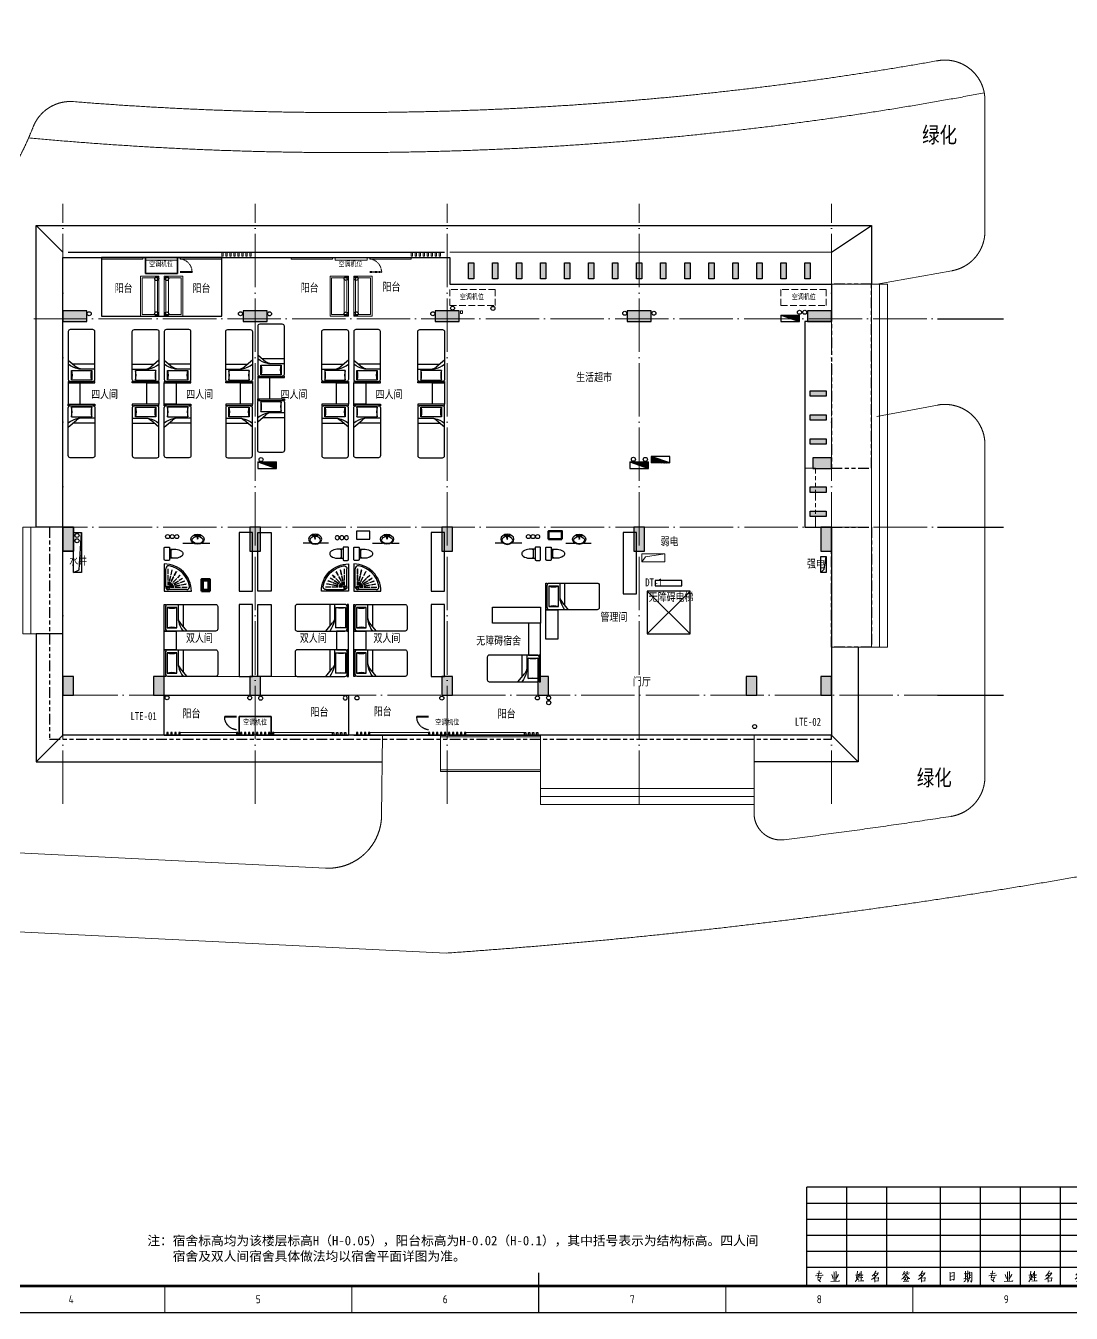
# Model space of a CAD drawing. Extents: x -76183 to 48420, y -19465 to 404409.
# Drawn here: x -53060 to -13881, y 319884 to 368138 of the extents above; entities that cross this region are included whole.
import ezdxf
from ezdxf.enums import TextEntityAlignment as Align

# ---------------------------------------------------------------- set-up
doc = ezdxf.new("R2010")
doc.units = 0
doc.header["$LTSCALE"] = 1000
doc.header["$MEASUREMENT"] = 0
for name, pattern in [('C-平面$0${ Tapered Dash }', [10, 4, -1, 1.5, -1, 1.5, -1]), ('DASH', [0.35, 0.25, -0.1]), ('DOTE', [2.42, 2, -0.2, 0.02, -0.2])]:
    doc.linetypes.add(name, pattern=pattern)
for name, color, linetype in [('-xhs', 6, 'Continuous'), ('_wlg', 30, 'Continuous'), ('_xlg', 30, 'Continuous'), ('_ylg', 30, 'Continuous'), ('AXIS', 3, 'Continuous'), ('DIM_ELEV', 3, 'Continuous'), ('EVTR', 2, 'Continuous'), ('Facade2', 2, 'Continuous'), ('Facade3', 7, 'Continuous'), ('fur', 253, 'Continuous'), ('HQ1', 7, 'Continuous'), ('HQ2', 7, 'Continuous'), ('lunkuo', 6, 'Continuous'), ('PJ', 3, 'Continuous'), ('洁具', 253, 'Continuous'), ('砼柱', 2, 'Continuous')]:
    doc.layers.add(name, color=color, linetype=linetype)
for name, color, linetype, lineweight in [('ACS_PFG_F2', 30, 'Continuous', 50), ('COLUMN', 6, 'Continuous', 13), ('dote', 16, 'DOTE', 0), ('LVTRY', 8, 'Continuous', 5), ('PUB_DIM', 3, 'Continuous', 13), ('PUB_TEXT', 7, 'Continuous', 13), ('STAIR', 2, 'Continuous', 13), ('WALL', 254, 'Continuous', 13)]:
    doc.layers.add(name, color=color, linetype=linetype, lineweight=lineweight)
doc.layers.add('打印层', color=7, linetype='Continuous', plot=False)
doc.layers.add('面积控制线', color=171, linetype='Continuous', plot=False)
doc.styles.add('_宋体', font='', dxfattribs={"width": 0.8})
doc.styles.add('HZ1', font='', dxfattribs={"width": 0.8})
doc.styles.get("Standard").update_dxf_attribs({"font": 'gbenor.shx', "bigfont": 'gbcbig.shx'})
doc.styles.add('宋体', font='')
doc.styles.get('_宋体').set_extended_font_data('NSimSun')
doc.styles.get('HZ1').set_extended_font_data('SimSun')
doc.styles.get('宋体').set_extended_font_data('SimSun')

# ---------------------------------------------------------------- blocks, each defined once
blk = doc.blocks.new('场地')
at = {"layer": 'dote', "ltscale": 1000}
for p, q in [((179740, -109279), (179740, -114198)), ((175689, -116181), (178506, -115674)), ((175689, -121137), (177963, -120710)), ((179740, -122184), (179740, -134642)), ((157131, -136092), (157167, -133063)), ((171089, -133081), (171089, -136007)), ((137048, -137174), (155032, -138066)), ((131011, -139833), (159557, -141248))]:
    blk.add_line(p, q, dxfattribs=at)
for centre, radius, start, end in [((155804, 17624), 127371, 265.40135, 280.02615), ((178240, -109279), 1500, 0, 100.0262), ((155804, 17624), 128871, 264.70214, 280.69305), ((145471, -110832), 1500, 85.4013, 158.6619), ((133587, -106190), 11259, 283.0911, 338.6619), ((178240, -114198), 1500, 280.1986, 0), ((178240, -122184), 1500, 0, 100.624), ((178240, -134642), 1500, 278.7473, 0), ((143533, 90643), 232444, 273.95291, 282.81018), ((172089, -136007), 1000, 180, 277.164), ((155131, -136068), 2000, 267.1629, 359.3137), ((143712, 89758), 228541, 277.16396, 278.7473)]:
    blk.add_arc(centre, radius, start, end, dxfattribs=at)
at = {"layer": 'dote', "ltscale": 1000, "char_height": 600, "attachment_point": 1, "style": '_宋体'}
for insert in [(177386, -110281), (177188, -134375)]:
    blk.add_mtext_dynamic_manual_height_columns('绿化', width=3405.5, gutter_width=1750, heights=[0], dxfattribs=dict(at, insert=insert))
blk = doc.blocks.new('4#轴网')
at = {"layer": 'AXIS'}
for p, q in [((861462, -186736), (859694, -186736)), ((898726, -186736), (901205, -186736)), ((861462, -194536), (859694, -194536)), ((898726, -194536), (901205, -194536)), ((861462, -200836), (859694, -200836)), ((898726, -200836), (901205, -200836))]:
    blk.add_line(p, q, dxfattribs=at)
at = {"layer": 'dote'}
for p, q in [((865954, -204910), (865954, -182420)), ((873154, -204910), (873154, -182420)), ((880354, -204910), (880354, -182420)), ((887554, -204910), (887554, -182420)), ((894754, -204910), (894754, -182420)), ((864864, -186736), (899456, -186736)), ((864876, -194536), (899468, -194536)), ((866017, -200836), (900609, -200836))]:
    blk.add_line(p, q, dxfattribs=at)
blk = doc.blocks.new('$plan$00002826')
at = {"layer": '洁具'}
for p, q in [((-260, -140), (-260, 140)), ((-200, 170), (-200, -170))]:
    blk.add_line(p, q, dxfattribs=at)
blk.add_lwpolyline([(-650, 92, 0.537872), (-650, -92, 0.149947), (-430, -170), (-200, -170), (-200, -220, 0.414214), (-170, -250), (-30, -250, 0.414214), (0, -220), (0, 220, 0.414214), (-30, 250), (-170, 250, 0.414214), (-200, 220), (-200, 170), (-430, 170, 0.149947)], format="xyb", close=True, dxfattribs=at)
for centre, start, end in [((-413, -227), 67.4505, 91.4725), ((-413, 227), 268.6339, 292.5495)]:
    blk.add_arc(centre, 398, start, end, dxfattribs=at)
blk = doc.blocks.new('$plan$00003687')
at = {"layer": '洁具'}
for p, q in [((-13, -53, 0), (-112, -53, 0)), ((-67, -99, 0), (-67, -21, 0)), ((-13, -31, 0), (23, -31, 0)), ((-3, -137, 0), (-13, -31, 0)), ((15, -137, 0), (23, -31, 0)), ((23, -53, 0), (122, -53, 0)), ((77, -99, 0), (77, -21, 0))]:
    blk.add_line(p, q, dxfattribs=at)
for centre, radius in [((-66, -53, 0), 24.8), ((-66, -53, 0), 17.7), ((4, -172, 0), 9.97), ((75, -53, 0), 24.8), ((75, -53, 0), 17.7)]:
    blk.add_circle(centre, radius, dxfattribs=at)
blk.add_arc((6, -137, 0), 9.13, 180.0317, 0.0317, dxfattribs=at)
blk.add_ellipse((0, -190, 0), major_axis=(-246, 0), ratio=0.770613, dxfattribs=at)
at = {"layer": '洁具', "extrusion": (0, 0, -1)}
blk.add_ellipse((1, -221, 0), major_axis=(-201, 0), ratio=0.661202, start_param=1.65994, end_param=7.812815, dxfattribs=at)
blk = doc.blocks.new('$plan$00002358')
at = {"layer": 'fur'}
for p, q in [((78, -52), (922, -52)), ((117, -104), (117, -467)), ((883, -104), (117, -104)), ((117, -467), (883, -467)), ((883, -467), (883, -104)), ((0, -853), (310, -593)), ((1000, -701), (182, -701)), ((1000, -519), (449, -519))]:
    blk.add_line(p, q, dxfattribs=at)
blk.add_lwpolyline([(78, -52), (0, -52), (0, 0), (1000, 0), (1000, -52), (922, -52, -0.414214), (1000, -130), (1000, -1922, -0.414214), (922, -2000), (78, -2000, -0.414214), (0, -1922), (0, -130, -0.414214)], format="xyb", close=True, dxfattribs=at)
for centre, radius, start, end in [((-506, -286), 649, 343.7398, 16.2602), ((1506, -286), 649, 163.7398, 196.2602), ((622, -1556), 1057, 103.3928, 126.0202), ((511, -831), 312, 90, 130.1059), ((449, -831), 312, 90, 103.3928)]:
    blk.add_arc(centre, radius, start, end, dxfattribs=at)
blk = doc.blocks.new('消火栓')
at = {"layer": '-xhs'}
h = blk.add_hatch(dxfattribs=at)
h.set_pattern_fill('ANSI31', color=256, scale=100, angle=360, style=0)
h.set_pattern_definition([(45, (-2316656.091, 30690.935), (-8.838834765, 8.838834765), [])])
h.paths.add_polyline_path([(693, -238), (693, 2), (-7, 2)])
for p, q in [((-7, 2), (693, -238)), ((-7, 2), (-7, -238)), ((-7, 2), (693, 2)), ((693, -238), (693, 2)), ((-7, -238), (693, -238))]:
    blk.add_line(p, q, dxfattribs=at)
blk = doc.blocks.new('wlg')
at = {"layer": '_wlg'}
blk.add_circle((0, 0), 75, dxfattribs=at)
blk = doc.blocks.new('11')
at = {"layer": 'LVTRY'}
for p, q in [((151097, 326751), (151097, 328251)), ((151787, 328251), (151097, 328251)), ((151157, 326811), (151157, 328191)), ((151727, 328191), (151157, 328191)), ((151627, 326811), (151627, 328191)), ((151727, 326811), (151727, 328191)), ((151787, 328251), (151787, 326751)), ((151787, 326751), (151097, 326751)), ((151727, 326811), (151157, 326811))]:
    blk.add_line(p, q, dxfattribs=at)
blk = doc.blocks.new('GEDI_WK_A1')
at = {"color": 3}
for p, q in [((280.33, 0), (280.33, 10)), ((350.42, 0), (350.42, 10)), ((420.5, 0), (420.5, 10)), ((490.58, 0), (490.58, 10)), ((560.67, 0), (560.67, 10))]:
    blk.add_line(p, q, dxfattribs=at)
for points, const_width in [([(0, 0), (841, 0), (841, 594), (0, 594)], 0.1), ([(25, 10), (831, 10), (831, 584), (25, 584)], 1)]:
    blk.add_lwpolyline(points, close=True, dxfattribs=dict(at, const_width=const_width))
at = {"color": 3, "const_width": 0.5}
blk.add_lwpolyline([(420.5, 0), (420.5, 15)], dxfattribs=at)
at = {"color": 3}
for s, p in [('4', (245.29, 5)), ('5', (315.38, 5)), ('6', (385.46, 5)), ('7', (455.54, 5)), ('8', (525.62, 5)), ('9', (595.71, 5))]:
    blk.add_text(s, height=3, dxfattribs=at).set_placement(p, align=Align.MIDDLE)
blk = doc.blocks.new('GEDI_HQ1_2012')
at = {"layer": 'HQ1', "color": 2}
for p, q in [((0, 37), (-65, 37)), ((-65, 0), (-65, 37)), ((-50, 0), (-50, 37)), ((-35, 0), (-35, 37)), ((-15, 0), (-15, 37)), ((0, 0), (0, 37)), ((-65, 31), (0, 31)), ((-65, 25), (0, 25)), ((-65, 19), (0, 19)), ((-65, 13), (0, 13)), ((-65, 7), (0, 7)), ((0, 0), (0, 7)), ((-65, 0), (0, 0))]:
    blk.add_line(p, q, dxfattribs=at)
at = {"layer": 'HQ1', "color": 7, "lineweight": 0}
for points in [[(-60.48, 5.59), (-60.45, 5.32), (-60.68, 4.06), (-60.94, 2.94), (-61, 3), (-59.61, 3.24), (-59.64, 3.34), (-60.33, 1.98)], [(-54.89, 5.32), (-54.83, 5.02), (-54.83, 1.71)], [(-54.16, 5.56), (-54.1, 5.29), (-54.16, 1.74)], [(-46.04, 5.53), (-46.04, 5.36), (-46.48, 3), (-46.3, 2.9), (-46.1, 2.73), (-45.92, 2.59), (-45.78, 2.42), (-45.7, 2.25)], [(-45.12, 4.88), (-45.12, 4.64), (-45.26, 3.99), (-45.4, 3.58), (-45.58, 3.21)], [(-44.71, 5.53), (-44.68, 5.32), (-44.74, 1.88)], [(-39.56, 4.64), (-39.47, 4.61), (-38.17, 4.84), (-38.25, 4.91), (-38.49, 4.57), (-38.74, 4.2), (-39.01, 3.89), (-39.3, 3.58), (-39.62, 3.27), (-39.96, 2.97), (-40.34, 2.69), (-40.4, 2.66), (-40.63, 2.52), (-40.86, 2.36)], [(-39.15, 5.7), (-39.18, 5.46), (-39.53, 4.91), (-39.73, 4.57), (-39.96, 4.26), (-40.25, 3.92), (-40.54, 3.69)], [(-28.5, 5.49), (-28.53, 5.26), (-28.76, 4.74), (-28.96, 4.33), (-29.2, 3.99)], [(-28.73, 4.81), (-27.89, 4.91)], [(-27.43, 5.49), (-27.4, 5.32), (-27.75, 4.37)], [(-27.6, 4.71), (-26.56, 4.88)], [(-22.07, 4.64), (-21.98, 4.61), (-20.68, 4.84), (-20.76, 4.91), (-20.99, 4.57), (-21.26, 4.2), (-21.52, 3.89), (-21.81, 3.58), (-22.12, 3.27), (-22.47, 2.97), (-22.85, 2.69), (-22.91, 2.66), (-23.14, 2.52), (-23.37, 2.36)], [(-21.66, 5.7), (-21.69, 5.46), (-22.04, 4.91), (-22.24, 4.57), (-22.47, 4.26), (-22.76, 3.92), (-23.05, 3.69)], [(-11.41, 5.19), (-11.35, 4.84), (-11.32, 4.09), (-11.29, 3.31), (-11.29, 3.21), (-11.29, 2.66), (-11.29, 1.94), (-11.29, 2.18), (-10.17, 2.39), (-9.93, 2.15), (-9.87, 2.46), (-9.87, 2.87), (-9.84, 3.65), (-9.82, 4.47), (-9.82, 5.15), (-9.79, 5.05), (-11.32, 4.81)], [(-5.62, 5.49), (-5.56, 5.29), (-5.56, 2.73)], [(-4.8, 5.7), (-4.75, 5.49), (-4.83, 2.83)], [(-4.14, 5.22), (-4.05, 4.84), (-4.05, 4.09), (-4.08, 3.27), (-4.14, 2.76), (-4.28, 2.22), (-4.46, 1.88), (-4.78, 1.37)], [(-4.05, 4.81), (-3.18, 4.98), (-3.27, 5.08), (-3.27, 4.03), (-3.27, 3.96), (-3.24, 2.42), (-3.27, 1.84), (-3.3, 1.5), (-3.33, 1.4), (-3.76, 1.84), (-3.36, 1.54)], [(-61.84, 3.75), (-58.95, 3.96), (-59.09, 3.99), (-59.26, 3.96)], [(-61.32, 4.51), (-59.5, 4.74), (-59.61, 4.74), (-59.81, 4.67)], [(-60.97, 2.42), (-60.62, 2.15), (-60.39, 1.98), (-60.13, 1.81), (-59.99, 1.67), (-59.9, 1.5)], [(-56.1, 1.64), (-52.83, 1.81), (-52.98, 1.84), (-53.3, 1.77)], [(-55.7, 4.3), (-55.3, 3.17), (-55.24, 2.8)], [(-53.24, 4.44), (-53.3, 3.99), (-53.67, 3.34), (-54.13, 2.66)], [(-45.7, 4.4), (-45.7, 4.26), (-45.81, 3.69), (-45.9, 3.24), (-45.95, 2.94), (-46.07, 2.69), (-46.25, 2.39), (-46.42, 2.12), (-46.62, 1.84), (-46.85, 1.57)], [(-46.82, 3.96), (-45.72, 4.09)], [(-45.75, 1.81), (-43.72, 1.91), (-43.93, 1.94), (-44.27, 1.88)], [(-45.29, 3), (-44.07, 3.17), (-44.22, 3.17), (-44.36, 3.11)], [(-45.17, 3.96), (-44.02, 4.06), (-44.1, 4.09), (-44.27, 4.06)], [(-39.88, 4.26), (-39.82, 4.23), (-39.5, 3.92), (-39.47, 3.75), (-39.59, 3.99)], [(-39.73, 3.04), (-39.67, 2.94), (-39.62, 2.08), (-39.59, 1.98), (-39.59, 1.37), (-39.62, 1.64), (-39.62, 1.74), (-38.19, 1.91), (-38.22, 1.91), (-38.37, 1.91), (-38.22, 3.17), (-38.17, 3.11), (-38.25, 3.07), (-39.64, 2.87)], [(-27.95, 4.37), (-27.98, 4.2), (-28.44, 3.58), (-28.47, 3.51), (-28.7, 3.21), (-29.11, 2.83), (-29.31, 2.66), (-29.51, 2.49)], [(-28.99, 1.61), (-26.79, 1.77), (-26.93, 1.77), (-27.25, 1.74)], [(-28.62, 2.66), (-28.47, 2.22), (-28.47, 2.01), (-28.5, 2.29)], [(-28.53, 4.78), (-28.33, 4.26)], [(-27.57, 3.27), (-28.5, 3.14)], [(-28.07, 2.94), (-27.95, 2.42), (-28.01, 2.15), (-28.01, 2.52)], [(-28.01, 4.13), (-26.85, 2.83), (-26.38, 2.83), (-26.85, 2.87), (-27.08, 3.11)], [(-27.34, 2.9), (-27.34, 2.66), (-27.69, 1.71)], [(-27.28, 4.67), (-27.02, 4.13)], [(-22.39, 4.26), (-22.33, 4.23), (-22.01, 3.92), (-21.98, 3.75), (-22.1, 3.99)], [(-22.24, 3.04), (-22.18, 2.94), (-22.12, 2.08), (-22.1, 1.98), (-22.1, 1.37), (-22.12, 1.64), (-22.12, 1.74), (-20.71, 1.91), (-20.74, 1.91), (-20.88, 1.91), (-20.74, 3.17), (-20.68, 3.11), (-20.76, 3.07), (-22.15, 2.87)], [(-11.29, 3.58), (-10.17, 3.79), (-10.28, 3.82), (-10.54, 3.69)], [(-6.17, 2.63), (-4.37, 2.9), (-4.46, 2.94), (-4.57, 2.83)], [(-5.5, 2.42), (-5.53, 2.25), (-5.76, 1.91), (-5.97, 1.67), (-6.17, 1.5)], [(-6.08, 4.57), (-4.37, 4.78)], [(-5.53, 3.99), (-5.01, 4.09)], [(-5.5, 3.41), (-5.04, 3.51)], [(-5.04, 2.52), (-4.72, 2.12), (-4.72, 1.94), (-4.83, 2.25)], [(-4.08, 3.07), (-4.02, 3.07), (-3.56, 3.17)], [(-4.02, 3.96), (-3.53, 4.06)]]:
    blk.add_lwpolyline(points, dxfattribs=at)
blk.add_text('223344', height=0.0001).set_placement((-22.1, 1.74))
blk = doc.blocks.new('GEDI_HQ2_2012')
at = {"layer": 'HQ2', "color": 2}
for p, q in [((0, 37), (-65, 37)), ((-65, 0), (-65, 37)), ((-50, 0), (-50, 37)), ((-35, 0), (-35, 37)), ((-15, 0), (-15, 37)), ((0, 0), (0, 37)), ((-65, 31), (0, 31)), ((-65, 25), (0, 25)), ((-65, 19), (0, 19)), ((-65, 13), (0, 13)), ((-65, 7), (0, 7)), ((0, 0), (0, 7)), ((-65, 0), (0, 0))]:
    blk.add_line(p, q, dxfattribs=at)
at = {"layer": 'HQ2', "color": 7, "lineweight": 0}
for points in [[(-60.48, 5.59), (-60.45, 5.32), (-60.68, 4.06), (-60.94, 2.94), (-61, 3), (-59.61, 3.24), (-59.64, 3.34), (-60.33, 1.98)], [(-54.89, 5.32), (-54.83, 5.02), (-54.83, 1.71)], [(-54.16, 5.56), (-54.1, 5.29), (-54.16, 1.74)], [(-46.04, 5.53), (-46.04, 5.36), (-46.48, 3), (-46.3, 2.9), (-46.1, 2.73), (-45.92, 2.59), (-45.78, 2.42), (-45.7, 2.25)], [(-45.12, 4.88), (-45.12, 4.64), (-45.26, 3.99), (-45.4, 3.58), (-45.58, 3.21)], [(-44.71, 5.53), (-44.68, 5.32), (-44.74, 1.88)], [(-39.56, 4.64), (-39.47, 4.61), (-38.17, 4.84), (-38.25, 4.91), (-38.49, 4.57), (-38.74, 4.2), (-39.01, 3.89), (-39.3, 3.58), (-39.62, 3.27), (-39.96, 2.97), (-40.34, 2.69), (-40.4, 2.66), (-40.63, 2.52), (-40.86, 2.36)], [(-39.15, 5.7), (-39.18, 5.46), (-39.53, 4.91), (-39.73, 4.57), (-39.96, 4.26), (-40.25, 3.92), (-40.54, 3.69)], [(-28.5, 5.49), (-28.53, 5.26), (-28.76, 4.74), (-28.96, 4.33), (-29.2, 3.99)], [(-28.73, 4.81), (-27.89, 4.91)], [(-27.43, 5.49), (-27.4, 5.32), (-27.75, 4.37)], [(-27.6, 4.71), (-26.56, 4.88)], [(-22.07, 4.64), (-21.98, 4.61), (-20.68, 4.84), (-20.76, 4.91), (-20.99, 4.57), (-21.26, 4.2), (-21.52, 3.89), (-21.81, 3.58), (-22.12, 3.27), (-22.47, 2.97), (-22.85, 2.69), (-22.91, 2.66), (-23.14, 2.52), (-23.37, 2.36)], [(-21.66, 5.7), (-21.69, 5.46), (-22.04, 4.91), (-22.24, 4.57), (-22.47, 4.26), (-22.76, 3.92), (-23.05, 3.69)], [(-11.41, 5.19), (-11.35, 4.84), (-11.32, 4.09), (-11.29, 3.31), (-11.29, 3.21), (-11.29, 2.66), (-11.29, 1.94), (-11.29, 2.18), (-10.17, 2.39), (-9.93, 2.15), (-9.87, 2.46), (-9.87, 2.87), (-9.84, 3.65), (-9.82, 4.47), (-9.82, 5.15), (-9.79, 5.05), (-11.32, 4.81)], [(-5.62, 5.49), (-5.56, 5.29), (-5.56, 2.73)], [(-4.8, 5.7), (-4.75, 5.49), (-4.83, 2.83)], [(-4.14, 5.22), (-4.05, 4.84), (-4.05, 4.09), (-4.08, 3.27), (-4.14, 2.76), (-4.28, 2.22), (-4.46, 1.88), (-4.78, 1.37)], [(-4.05, 4.81), (-3.18, 4.98), (-3.27, 5.08), (-3.27, 4.03), (-3.27, 3.96), (-3.24, 2.42), (-3.27, 1.84), (-3.3, 1.5), (-3.33, 1.4), (-3.76, 1.84), (-3.36, 1.54)], [(-61.84, 3.75), (-58.95, 3.96), (-59.09, 3.99), (-59.26, 3.96)], [(-61.32, 4.51), (-59.5, 4.74), (-59.61, 4.74), (-59.81, 4.67)], [(-60.97, 2.42), (-60.62, 2.15), (-60.39, 1.98), (-60.13, 1.81), (-59.99, 1.67), (-59.9, 1.5)], [(-56.1, 1.64), (-52.83, 1.81), (-52.98, 1.84), (-53.3, 1.77)], [(-55.7, 4.3), (-55.3, 3.17), (-55.24, 2.8)], [(-53.24, 4.44), (-53.3, 3.99), (-53.67, 3.34), (-54.13, 2.66)], [(-45.7, 4.4), (-45.7, 4.26), (-45.81, 3.69), (-45.9, 3.24), (-45.95, 2.94), (-46.07, 2.69), (-46.25, 2.39), (-46.42, 2.12), (-46.62, 1.84), (-46.85, 1.57)], [(-46.82, 3.96), (-45.72, 4.09)], [(-45.75, 1.81), (-43.72, 1.91), (-43.93, 1.94), (-44.27, 1.88)], [(-45.29, 3), (-44.07, 3.17), (-44.22, 3.17), (-44.36, 3.11)], [(-45.17, 3.96), (-44.02, 4.06), (-44.1, 4.09), (-44.27, 4.06)], [(-39.88, 4.26), (-39.82, 4.23), (-39.5, 3.92), (-39.47, 3.75), (-39.59, 3.99)], [(-39.73, 3.04), (-39.67, 2.94), (-39.62, 2.08), (-39.59, 1.98), (-39.59, 1.37), (-39.62, 1.64), (-39.62, 1.74), (-38.19, 1.91), (-38.22, 1.91), (-38.37, 1.91), (-38.22, 3.17), (-38.17, 3.11), (-38.25, 3.07), (-39.64, 2.87)], [(-27.95, 4.37), (-27.98, 4.2), (-28.44, 3.58), (-28.47, 3.51), (-28.7, 3.21), (-29.11, 2.83), (-29.31, 2.66), (-29.51, 2.49)], [(-28.99, 1.61), (-26.79, 1.77), (-26.93, 1.77), (-27.25, 1.74)], [(-28.62, 2.66), (-28.47, 2.22), (-28.47, 2.01), (-28.5, 2.29)], [(-28.53, 4.78), (-28.33, 4.26)], [(-27.57, 3.27), (-28.5, 3.14)], [(-28.07, 2.94), (-27.95, 2.42), (-28.01, 2.15), (-28.01, 2.52)], [(-28.01, 4.13), (-26.85, 2.83), (-26.38, 2.83), (-26.85, 2.87), (-27.08, 3.11)], [(-27.34, 2.9), (-27.34, 2.66), (-27.69, 1.71)], [(-27.28, 4.67), (-27.02, 4.13)], [(-22.39, 4.26), (-22.33, 4.23), (-22.01, 3.92), (-21.98, 3.75), (-22.1, 3.99)], [(-22.24, 3.04), (-22.18, 2.94), (-22.12, 2.08), (-22.1, 1.98), (-22.1, 1.37), (-22.12, 1.64), (-22.12, 1.74), (-20.71, 1.91), (-20.74, 1.91), (-20.88, 1.91), (-20.74, 3.17), (-20.68, 3.11), (-20.76, 3.07), (-22.15, 2.87)], [(-11.29, 3.58), (-10.17, 3.79), (-10.28, 3.82), (-10.54, 3.69)], [(-6.17, 2.63), (-4.37, 2.9), (-4.46, 2.94), (-4.57, 2.83)], [(-5.5, 2.42), (-5.53, 2.25), (-5.76, 1.91), (-5.97, 1.67), (-6.17, 1.5)], [(-6.08, 4.57), (-4.37, 4.78)], [(-5.53, 3.99), (-5.01, 4.09)], [(-5.5, 3.41), (-5.04, 3.51)], [(-5.04, 2.52), (-4.72, 2.12), (-4.72, 1.94), (-4.83, 2.25)], [(-4.08, 3.07), (-4.02, 3.07), (-3.56, 3.17)], [(-4.02, 3.96), (-3.53, 4.06)]]:
    blk.add_lwpolyline(points, dxfattribs=at)
blk.add_text('112233', height=0.0001).set_placement((-22.1, 1.74))
blk = doc.blocks.new('4#图框')
at = {"xscale": 100, "yscale": 100, "zscale": 100}
for name, p in [('GEDI_WK_A1', (5514901, -996670)), ('GEDI_HQ2_2012', (5573501, -995670)), ('GEDI_HQ1_2012', (5580001, -995670))]:
    blk.add_blockref(name, p, dxfattribs=at)
blk = doc.blocks.new('$plan$00002988')
at = {"layer": '洁具'}
for p, q in [((75, 224), (75, 1164)), ((200, 894), (200, 1160)), ((200, 1160), (207, 1160)), ((200, 894), (207, 894)), ((200, 548), (200, 841)), ((200, 841), (207, 841)), ((207, 894), (207, 1160)), ((207, 548), (207, 841)), ((278, 540), (336, 798)), ((285, 538), (344, 797)), ((344, 797), (336, 798)), ((351, 853), (409, 1103)), ((351, 853), (358, 851)), ((358, 851), (417, 1101)), ((361, 509), (487, 749)), ((368, 506), (494, 746)), ((409, 1103), (417, 1101)), ((494, 746), (487, 749)), ((518, 807), (627, 1010)), ((525, 803), (518, 807)), ((525, 803), (633, 1007)), ((627, 1010), (633, 1007)), ((699, 702), (829, 830)), ((699, 702), (704, 697)), ((704, 697), (834, 825)), ((775, 567), (947, 674)), ((834, 825), (829, 830)), ((951, 667), (947, 674)), ((200, 548), (207, 548)), ((200, 326), (200, 493)), ((200, 493), (207, 493)), ((207, 326), (200, 326)), ((207, 326), (207, 493)), ((1164, 75), (224, 75)), ((228, 323), (266, 486)), ((235, 321), (228, 323)), ((235, 321), (273, 485)), ((257, 313), (336, 461)), ((264, 309), (257, 313)), ((264, 309), (342, 457)), ((273, 485), (266, 486)), ((278, 540), (285, 538)), ((287, 292), (406, 410)), ((293, 287), (287, 292)), ((293, 287), (411, 405)), ((305, 272), (447, 360)), ((309, 265), (305, 272)), ((309, 265), (451, 354)), ((317, 249), (474, 307)), ((319, 242), (317, 249)), ((319, 242), (477, 300)), ((323, 229), (489, 257)), ((325, 221), (323, 229)), ((325, 221), (490, 249)), ((326, 202), (326, 209)), ((326, 209), (494, 209)), ((326, 202), (494, 202)), ((342, 457), (336, 461)), ((361, 509), (368, 506)), ((411, 405), (406, 410)), ((445, 449), (649, 652)), ((445, 449), (450, 443)), ((451, 354), (447, 360)), ((450, 443), (654, 646)), ((477, 300), (474, 307)), ((490, 249), (489, 257)), ((493, 390), (731, 539)), ((493, 390), (497, 383)), ((494, 202), (494, 209)), ((497, 383), (735, 532)), ((526, 325), (785, 430)), ((526, 325), (528, 318)), ((528, 318), (788, 423)), ((543, 266), (825, 318)), ((543, 266), (544, 258)), ((544, 258), (826, 311)), ((549, 209), (851, 209)), ((549, 202), (549, 209)), ((549, 202), (851, 202)), ((654, 646), (649, 652)), ((735, 532), (731, 539)), ((775, 567), (779, 560)), ((779, 560), (951, 667)), ((788, 423), (785, 430)), ((826, 311), (825, 318)), ((835, 448), (1055, 529)), ((837, 441), (835, 448)), ((837, 441), (1058, 522)), ((851, 202), (851, 209)), ((877, 327), (1129, 368)), ((878, 319), (877, 327)), ((878, 319), (1130, 360)), ((905, 209), (1192, 210)), ((905, 202), (905, 209)), ((905, 202), (1192, 202)), ((1058, 522), (1055, 529)), ((1130, 360), (1129, 368)), ((1192, 202), (1192, 210))]:
    blk.add_line(p, q, dxfattribs=at)
blk.add_lwpolyline([(0, 0), (1410, 0, 0.414214), (0, 1410)], format="xyb", close=True, dxfattribs=at)
for radius in [63.5, 41.1]:
    blk.add_circle((202, 202), radius, dxfattribs=at)
for centre, radius, start, end in [((225, 1164), 150, 79.07482, 180), ((0, 0), 1336, 10.92518, 79.07482), ((224, 224), 150, 180, 270), ((1164, 225), 150, 270, 10.92518)]:
    blk.add_arc(centre, radius, start, end, dxfattribs=at)
blk = doc.blocks.new('YLG')
at = {"layer": '_ylg'}
blk.add_circle((0, 0), 75, dxfattribs=at)
blk = doc.blocks.new('4#一二层柱子')
at = {"layer": '砼柱'}
h = blk.add_hatch(color=0, dxfattribs=at)
h.dxf.hatch_style = 1
h.paths.add_polyline_path([(26142, 32726), (25742, 32726), (25742, 32026), (26142, 32026)])
h.paths.add_polyline_path([(3942, 32726), (3542, 32726), (3542, 32026), (3942, 32026)])
h.paths.add_polyline_path([(28042, 46426), (28042, 46026), (28942, 46026), (28942, 46426)])
h.paths.add_polyline_path([(21292, 46426), (21292, 46026), (22192, 46026), (22192, 46426)])
h.paths.add_polyline_path([(14092, 46426), (14092, 46026), (14992, 46026), (14992, 46426)])
h.paths.add_polyline_path([(6892, 46426), (6892, 46026), (7792, 46026), (7792, 46426)])
h.paths.add_polyline_path([(142, 46426), (142, 46026), (1042, 46026), (1042, 46426)])
h.paths.add_polyline_path([(28942, 32726), (28542, 32726), (28542, 32026), (28942, 32026)])
h.paths.add_polyline_path([(18342, 32726), (17942, 32726), (17942, 32026), (18342, 32026)])
h.paths.add_polyline_path([(14742, 32726), (14342, 32726), (14342, 32026), (14742, 32026)])
h.paths.add_polyline_path([(7542, 32726), (7142, 32726), (7142, 32026), (7542, 32026)])
h.paths.add_polyline_path([(542, 32726), (142, 32726), (142, 32026), (542, 32026)])
h.paths.add_polyline_path([(28942, 38326), (28542, 38326), (28542, 37426), (28942, 37426)])
h.paths.add_polyline_path([(21942, 38326), (21542, 38326), (21542, 37426), (21942, 37426)])
h.paths.add_polyline_path([(14742, 38326), (14342, 38326), (14342, 37426), (14742, 37426)])
h.paths.add_polyline_path([(7542, 38326), (7142, 38326), (7142, 37426), (7542, 37426)])
h.paths.add_polyline_path([(542, 38326), (142, 38326), (142, 37426), (542, 37426)])
h = blk.add_hatch(color=0, dxfattribs=at)
h.dxf.hatch_style = 1
h.paths.add_polyline_path([(28242, 40926), (28242, 40526), (28942, 40526), (28942, 40926)])
edge = h.paths.add_edge_path()
edge.add_line((142, 40526), (842, 40526))
edge.add_line((842, 40526), (142, 40526))
for points in [[(142, 46426), (142, 46026), (1042, 46026), (1042, 46426)], [(6892, 46426), (6892, 46026), (7792, 46026), (7792, 46426)], [(14092, 46426), (14092, 46026), (14992, 46026), (14992, 46426)], [(21292, 46426), (21292, 46026), (22192, 46026), (22192, 46426)], [(28042, 46426), (28042, 46026), (28942, 46026), (28942, 46426)], [(28242, 40926), (28242, 40526), (28942, 40526), (28942, 40926)], [(542, 38326), (142, 38326), (142, 37426), (542, 37426)], [(7542, 38326), (7142, 38326), (7142, 37426), (7542, 37426)], [(14742, 38326), (14342, 38326), (14342, 37426), (14742, 37426)], [(21942, 38326), (21542, 38326), (21542, 37426), (21942, 37426)], [(28942, 38326), (28542, 38326), (28542, 37426), (28942, 37426)], [(542, 32726), (142, 32726), (142, 32026), (542, 32026)], [(3942, 32726), (3542, 32726), (3542, 32026), (3942, 32026)], [(7542, 32726), (7142, 32726), (7142, 32026), (7542, 32026)], [(14742, 32726), (14342, 32726), (14342, 32026), (14742, 32026)], [(18342, 32726), (17942, 32726), (17942, 32026), (18342, 32026)], [(26142, 32726), (25742, 32726), (25742, 32026), (26142, 32026)], [(28942, 32726), (28542, 32726), (28542, 32026), (28942, 32026)]]:
    blk.add_lwpolyline(points, close=True, dxfattribs=at)
blk = doc.blocks.new('电洞－4#后勤宿舍')
at = {"layer": 'DIM_ELEV'}
for p, q in [((-23144, 347774), (-23068, 348251)), ((-23268, 347651), (-23144, 347774))]:
    blk.add_line(p, q, dxfattribs=at)
blk.add_lwpolyline([(-23268, 348251), (-23068, 348251), (-23068, 347651), (-23268, 347651)], close=True, dxfattribs=at)

msp = doc.modelspace()

# ---------------------------------------------------------------- hatches: boundary and pattern name
at = {"layer": 'STAIR'}
h = msp.add_hatch(color=0, dxfattribs=at)
h.dxf.hatch_style = 1
h.paths.add_polyline_path([(-23668, 358651), (-23868, 358651), (-23868, 359251), (-23668, 359251)])
h.paths.add_polyline_path([(-24568, 358651), (-24768, 358651), (-24768, 359251), (-24568, 359251)])
h.paths.add_polyline_path([(-25468, 358651), (-25668, 358651), (-25668, 359251), (-25468, 359251)])
h.paths.add_polyline_path([(-26368, 358651), (-26568, 358651), (-26568, 359251), (-26368, 359251)])
h.paths.add_polyline_path([(-27268, 358651), (-27468, 358651), (-27468, 359251), (-27268, 359251)])
h.paths.add_polyline_path([(-28168, 358651), (-28368, 358651), (-28368, 359251), (-28168, 359251)])
h.paths.add_polyline_path([(-29068, 358651), (-29268, 358651), (-29268, 359251), (-29068, 359251)])
h.paths.add_polyline_path([(-29968, 358651), (-30168, 358651), (-30168, 359251), (-29968, 359251)])
h.paths.add_polyline_path([(-30868, 358651), (-31068, 358651), (-31068, 359251), (-30868, 359251)])
h.paths.add_polyline_path([(-31768, 358651), (-31968, 358651), (-31968, 359251), (-31768, 359251)])
h.paths.add_polyline_path([(-32668, 358651), (-32868, 358651), (-32868, 359251), (-32668, 359251)])
h.paths.add_polyline_path([(-33568, 358651), (-33768, 358651), (-33768, 359251), (-33568, 359251)])
h.paths.add_polyline_path([(-34468, 358651), (-34668, 358651), (-34668, 359251), (-34468, 359251)])
h.paths.add_polyline_path([(-35368, 358651), (-35568, 358651), (-35568, 359251), (-35368, 359251)])
h.paths.add_polyline_path([(-36268, 358651), (-36468, 358651), (-36468, 359251), (-36268, 359251)])
h.paths.add_polyline_path([(-23068, 349951), (-23068, 349751), (-23668, 349751), (-23668, 349951)])
h.paths.add_polyline_path([(-23068, 354451), (-23068, 354251), (-23668, 354251), (-23668, 354451)])
h.paths.add_polyline_path([(-23068, 353551), (-23068, 353351), (-23668, 353351), (-23668, 353551)])
h.paths.add_polyline_path([(-23068, 350851), (-23068, 350651), (-23668, 350651), (-23668, 350851)])
h.paths.add_polyline_path([(-23068, 352651), (-23068, 352451), (-23668, 352451), (-23668, 352651)])

# ---------------------------------------------------------------- linework, layer by layer
at = {"linetype": 'C-平面$0${ Tapered Dash }', "ltscale": 0.02, "extrusion": (0, 0, -1)}
for p, q in [((-47268, 358926), (-46830, 358926)), ((-47268, 358901), (-46830, 358901)), ((-46830, 358926), (-46830, 358901)), ((-40168, 358926), (-39730, 358926)), ((-40168, 358901), (-39730, 358901)), ((-39730, 358926), (-39730, 358901))]:
    msp.add_line(p, q, dxfattribs=at)
at = {"linetype": 'C-平面$0${ Tapered Dash }', "ltscale": 0.05, "extrusion": (0, 0, -1)}
for p, q in [((-45605, 342226), (-45605, 342251)), ((-38405, 342226), (-38405, 342251))]:
    msp.add_line(p, q, dxfattribs=at)
at = {"linetype": 'C-平面$0${ Tapered Dash }', "ltscale": 0.01, "extrusion": (0, 0, -1)}
for p, q in [((-45168, 342251), (-45605, 342251)), ((-45168, 342226), (-45605, 342226)), ((-37968, 342251), (-38405, 342251)), ((-37968, 342226), (-38405, 342226))]:
    msp.add_line(p, q, dxfattribs=at)
for points in [[(-51018, 354750), (-51468, 354750), (-51468, 353950), (-51018, 353950)], [(-48518, 354751), (-48068, 354751), (-48068, 353951), (-48518, 353951)], [(-47868, 354751), (-47418, 354751), (-47418, 353951), (-47868, 353951)], [(-45018, 354751), (-44568, 354751), (-44568, 353951), (-45018, 353951)], [(-43918, 354950), (-44368, 354950), (-44368, 354150), (-43918, 354150)], [(-41418, 354751), (-40968, 354751), (-40968, 353951), (-41418, 353951)], [(-40768, 354751), (-40318, 354751), (-40318, 353951), (-40768, 353951)], [(-37818, 354751), (-37368, 354751), (-37368, 353951), (-37818, 353951)], [(-35568, 346351), (-33768, 346351), (-33768, 345751), (-35568, 345751)], [(-33568, 346251), (-33118, 346251), (-33118, 345151), (-33568, 345151)], [(-33768, 345751), (-34218, 345751), (-34218, 344551), (-33768, 344551)], [(-47868, 345451), (-47418, 345451), (-47418, 344751), (-47868, 344751)], [(-40968, 345451), (-41418, 345451), (-41418, 344751), (-40968, 344751)], [(-40768, 345451), (-40318, 345451), (-40318, 344751), (-40768, 344751)]]:
    msp.add_lwpolyline(points, close=True)
at = {"linetype": 'C-平面$0${ Tapered Dash }', "lineweight": 13, "ltscale": 0.02, "extrusion": (0, 0, -1)}
for centre in [(47318, 358913), (40218, 358913)]:
    msp.add_arc(centre, 488, 95.8868, 178.5307, dxfattribs=at)
at = {"linetype": 'C-平面$0${ Tapered Dash }', "ltscale": 0.01, "extrusion": (0, 0, -1)}
for centre in [(45118, 342238), (37918, 342237)]:
    msp.add_arc(centre, 488, 275.8868, 358.5307, dxfattribs=at)
at = {"layer": '_xlg'}
for centre in [(-48150, 358661), (-47774, 358664), (-41054, 358668), (-40679, 358668), (-37067, 357555), (-35553, 357546), (-50684, 357345), (-48159, 357341), (-47777, 357339), (-45013, 357344), (-43924, 357341), (-41054, 357337), (-40678, 357341), (-37805, 357344), (-30613, 357360), (-29521, 357364), (-24065, 357399), (-23867, 357400), (-44242, 351880), (-30289, 351888), (-29842, 351885), (-51137, 349036), (-51137, 348836), (-47765, 342953), (-44666, 342949), (-44254, 342936), (-37468, 342939), (-33884, 342943), (-33466, 342948), (-33464, 342767), (-25747, 341874)]:
    msp.add_circle(centre, 75, dxfattribs=at)
at = {"layer": 'ACS_PFG_F2', "lineweight": -3}
msp.add_lwpolyline([(-40668, 348901), (-40168, 348901), (-40168, 349201), (-40668, 349201)], close=True, dxfattribs=at)
at = {"layer": 'ACS_PFG_F2'}
for points in [[(-32968, 348901), (-33468, 348901), (-33468, 349201), (-32968, 349201)], [(-46468, 346951), (-46468, 347401), (-46168, 347401), (-46168, 346951)], [(-46418, 347001), (-46418, 347351), (-46218, 347351), (-46218, 347001)]]:
    msp.add_lwpolyline(points, close=True, dxfattribs=at)
at = {"layer": 'DIM_ELEV'}
msp.add_lwpolyline([(-50968, 347651), (-51268, 347651), (-51268, 349151), (-50968, 349151)], close=True, dxfattribs=at)
msp.add_lwpolyline([(-51268, 347651), (-51055, 347748), (-50968, 349151)], dxfattribs=at)
at = {"layer": 'EVTR'}
for p, q in [((-29768, 346951), (-29768, 345351)), ((-28168, 346951), (-29768, 346951)), ((-29768, 346951), (-28168, 345351)), ((-29768, 345351), (-28168, 346951)), ((-29468, 347351), (-29468, 347151)), ((-28468, 347351), (-29468, 347351)), ((-29468, 347151), (-28468, 347151)), ((-28468, 347151), (-28468, 347351)), ((-28168, 345351), (-28168, 346951)), ((-29768, 345351), (-28168, 345351))]:
    msp.add_line(p, q, dxfattribs=at)
at = {"layer": 'Facade2'}
for points in [[(-47768, 341551), (-47718, 341551), (-47718, 341651), (-47768, 341651)], [(-47618, 341551), (-47568, 341551), (-47568, 341651), (-47618, 341651)], [(-47468, 341551), (-47418, 341551), (-47418, 341651), (-47468, 341651)], [(-47318, 341551), (-47268, 341551), (-47268, 341651), (-47318, 341651)], [(-45168, 341551), (-45118, 341551), (-45118, 341651), (-45168, 341651)], [(-45018, 341551), (-44968, 341551), (-44968, 341651), (-45018, 341651)], [(-44868, 341551), (-44818, 341551), (-44818, 341651), (-44868, 341651)], [(-44718, 341551), (-44668, 341551), (-44668, 341651), (-44718, 341651)], [(-44568, 341551), (-44518, 341551), (-44518, 341651), (-44568, 341651)], [(-44418, 341551), (-44368, 341551), (-44368, 341651), (-44418, 341651)], [(-44268, 341551), (-44218, 341551), (-44218, 341651), (-44268, 341651)], [(-44118, 341551), (-44068, 341551), (-44068, 341651), (-44118, 341651)], [(-43968, 341551), (-43918, 341551), (-43918, 341651), (-43968, 341651)], [(-43818, 341551), (-43768, 341551), (-43768, 341651), (-43818, 341651)], [(-41518, 341551), (-41568, 341551), (-41568, 341651), (-41518, 341651)], [(-41368, 341551), (-41418, 341551), (-41418, 341651), (-41368, 341651)], [(-41218, 341551), (-41268, 341551), (-41268, 341651), (-41218, 341651)], [(-41068, 341551), (-41118, 341551), (-41118, 341651), (-41068, 341651)], [(-40668, 341551), (-40618, 341551), (-40618, 341651), (-40668, 341651)], [(-40518, 341551), (-40468, 341551), (-40468, 341651), (-40518, 341651)], [(-40368, 341551), (-40318, 341551), (-40318, 341651), (-40368, 341651)], [(-40218, 341551), (-40168, 341551), (-40168, 341651), (-40218, 341651)], [(-37968, 341551), (-37918, 341551), (-37918, 341651), (-37968, 341651)], [(-37818, 341551), (-37768, 341551), (-37768, 341651), (-37818, 341651)], [(-37668, 341551), (-37618, 341551), (-37618, 341651), (-37668, 341651)], [(-37518, 341551), (-37468, 341551), (-37468, 341651), (-37518, 341651)], [(-37368, 341551), (-37318, 341551), (-37318, 341651), (-37368, 341651)], [(-37218, 341551), (-37168, 341551), (-37168, 341651), (-37218, 341651)], [(-37068, 341551), (-37018, 341551), (-37018, 341651), (-37068, 341651)], [(-36918, 341551), (-36868, 341551), (-36868, 341651), (-36918, 341651)], [(-36768, 341551), (-36718, 341551), (-36718, 341651), (-36768, 341651)], [(-36618, 341551), (-36568, 341551), (-36568, 341651), (-36618, 341651)], [(-34318, 341551), (-34368, 341551), (-34368, 341651), (-34318, 341651)], [(-34168, 341551), (-34218, 341551), (-34218, 341651), (-34168, 341651)], [(-34018, 341551), (-34068, 341551), (-34068, 341651), (-34018, 341651)], [(-33868, 341551), (-33918, 341551), (-33918, 341651), (-33868, 341651)]]:
    msp.add_lwpolyline(points, close=True, dxfattribs=at)
at = {"layer": 'Facade3'}
msp.add_lwpolyline([(-51268, 348451), (-51668, 348451), (-51668, 349351), (-51268, 349351)], close=True, dxfattribs=at)
at = {"layer": 'lunkuo'}
for p, q in [((-52668, 360651), (-51668, 359651)), ((-22868, 359651), (-21368, 360651)), ((-51468, 359651), (-37368, 359651)), ((-52668, 340551), (-51668, 341551)), ((-47868, 341551), (-44568, 341551)), ((-44368, 341551), (-40968, 341551)), ((-44368, 341551), (-40968, 341551)), ((-40768, 341551), (-37368, 341551)), ((-40768, 341551), (-37368, 341551)), ((-37168, 341551), (-33768, 341551)), ((-22868, 341551), (-21868, 340551))]:
    msp.add_line(p, q, dxfattribs=at)
for points in [[(-51668, 349351), (-52668, 349351), (-52668, 360651), (-21368, 360651), (-21368, 358451)], [(-51668, 345351), (-52668, 345351), (-52668, 340551), (-39699, 340551)], [(-21868, 344851), (-21868, 340551), (-25768, 340551)]]:
    msp.add_lwpolyline(points, dxfattribs=at)
for points in [[(-36268, 358651), (-36468, 358651), (-36468, 359251), (-36268, 359251)], [(-35368, 358651), (-35568, 358651), (-35568, 359251), (-35368, 359251)], [(-34468, 358651), (-34668, 358651), (-34668, 359251), (-34468, 359251)], [(-33568, 358651), (-33768, 358651), (-33768, 359251), (-33568, 359251)], [(-32668, 358651), (-32868, 358651), (-32868, 359251), (-32668, 359251)], [(-31768, 358651), (-31968, 358651), (-31968, 359251), (-31768, 359251)], [(-30868, 358651), (-31068, 358651), (-31068, 359251), (-30868, 359251)], [(-29968, 358651), (-30168, 358651), (-30168, 359251), (-29968, 359251)], [(-29068, 358651), (-29268, 358651), (-29268, 359251), (-29068, 359251)], [(-28168, 358651), (-28368, 358651), (-28368, 359251), (-28168, 359251)], [(-27268, 358651), (-27468, 358651), (-27468, 359251), (-27268, 359251)], [(-26368, 358651), (-26568, 358651), (-26568, 359251), (-26368, 359251)], [(-25468, 358651), (-25668, 358651), (-25668, 359251), (-25468, 359251)], [(-24568, 358651), (-24768, 358651), (-24768, 359251), (-24568, 359251)], [(-23668, 358651), (-23868, 358651), (-23868, 359251), (-23668, 359251)], [(-23068, 354451), (-23068, 354251), (-23668, 354251), (-23668, 354451)], [(-23068, 353551), (-23068, 353351), (-23668, 353351), (-23668, 353551)], [(-23068, 352651), (-23068, 352451), (-23668, 352451), (-23668, 352651)], [(-23068, 350851), (-23068, 350651), (-23668, 350651), (-23668, 350851)], [(-23068, 349951), (-23068, 349751), (-23668, 349751), (-23668, 349951)]]:
    msp.add_lwpolyline(points, close=True, dxfattribs=at)
at = {"layer": 'lunkuo', "linetype": 'C-平面$0${ Tapered Dash }', "ltscale": 0.1}
for points in [[(-22868, 351551), (-21368, 351551), (-21368, 358451), (-22868, 358451)], [(-21368, 344851), (-22868, 344851), (-22868, 349351), (-21368, 349351)]]:
    msp.add_lwpolyline(points, close=True, dxfattribs=at)
msp.add_lwpolyline([(-51668, 349351), (-52168, 349351), (-52168, 341401), (-22868, 341401), (-22868, 341551)], dxfattribs=at)
at = {"layer": 'PUB_DIM'}
msp.add_lwpolyline([(-29968, 348051), (-29117, 348051), (-29117, 348344), (-29968, 348344)], close=True, dxfattribs=at)
msp.add_lwpolyline([(-29968, 348051), (-29835, 348231), (-29117, 348344)], dxfattribs=at)
at = {"layer": 'STAIR'}
for p, q in [((-46780, 343751), (-42268, 343751)), ((-42268, 343051), (-44068, 343051))]:
    msp.add_line(p, q, dxfattribs=at)
for points in [[(-45718, 359501), (-45668, 359501), (-45668, 359651), (-45718, 359651)], [(-45568, 359501), (-45518, 359501), (-45518, 359651), (-45568, 359651)], [(-45418, 359501), (-45368, 359501), (-45368, 359651), (-45418, 359651)], [(-45268, 359501), (-45218, 359501), (-45218, 359651), (-45268, 359651)], [(-45118, 359501), (-45068, 359501), (-45068, 359651), (-45118, 359651)], [(-44968, 359501), (-44918, 359501), (-44918, 359651), (-44968, 359651)], [(-44818, 359501), (-44768, 359501), (-44768, 359651), (-44818, 359651)], [(-44668, 359501), (-44618, 359501), (-44618, 359651), (-44668, 359651)], [(-38618, 359501), (-38568, 359501), (-38568, 359651), (-38618, 359651)], [(-38468, 359501), (-38418, 359501), (-38418, 359651), (-38468, 359651)], [(-38318, 359501), (-38268, 359501), (-38268, 359651), (-38318, 359651)], [(-38168, 359501), (-38118, 359501), (-38118, 359651), (-38168, 359651)], [(-38018, 359501), (-37968, 359501), (-37968, 359651), (-38018, 359651)], [(-37868, 359501), (-37818, 359501), (-37818, 359651), (-37868, 359651)], [(-37718, 359501), (-37668, 359501), (-37668, 359651), (-37718, 359651)], [(-37568, 359501), (-37518, 359501), (-37518, 359651), (-37568, 359651)], [(-48668, 359451), (-50218, 359451), (-50218, 359391), (-48668, 359391)], [(-48568, 359351), (-47368, 359351), (-47368, 359451), (-48568, 359451)], [(-45718, 359451), (-47268, 359451), (-47268, 359391), (-45718, 359391)], [(-41568, 359451), (-43118, 359451), (-43118, 359391), (-41568, 359391)], [(-41468, 359351), (-40268, 359351), (-40268, 359451), (-41468, 359451)], [(-38618, 359451), (-40168, 359451), (-40168, 359391), (-38618, 359391)], [(-52868, 345351), (-51668, 345351), (-51668, 349351), (-52868, 349351)], [(-47268, 341651), (-45168, 341651), (-45168, 341551), (-47268, 341551)], [(-43768, 341651), (-41568, 341651), (-41568, 341551), (-43768, 341551)], [(-40168, 341651), (-37968, 341651), (-37968, 341551), (-40168, 341551)], [(-36568, 341651), (-34368, 341651), (-34368, 341551), (-36568, 341551)], [(-33768, 341491), (-37518, 341491), (-37518, 341551), (-33768, 341551)], [(-33768, 341491), (-37518, 341491), (-37518, 340191), (-33768, 340191)], [(-33768, 340191), (-37518, 340191), (-37518, 340251), (-33768, 340251)]]:
    msp.add_lwpolyline(points, close=True, dxfattribs=at)
for points in [[(-37168, 359651), (-22868, 359651), (-22868, 358451)], [(-22868, 345851), (-22868, 344851), (-21368, 344851), (-21368, 358451), (-23868, 358451)], [(-21368, 344851), (-21068, 344851), (-21068, 358451), (-21368, 358451)], [(-21068, 344851), (-20768, 344851), (-20768, 358451), (-21068, 358451)], [(-52868, 345351), (-53168, 345351), (-53168, 349351), (-52868, 349351), (-52868, 345351)], [(-51668, 345351), (-51668, 349351), (-52868, 349351), (-52868, 345351), (-51668, 345351)], [(-33768, 341551), (-33768, 339551), (-25768, 339551), (-25768, 341551), (-33768, 341551)], [(-33768, 339551), (-33768, 339251), (-25768, 339251), (-25768, 339551), (-33768, 339551)], [(-33768, 339251), (-33768, 338951), (-25768, 338951), (-25768, 339251), (-33768, 339251)]]:
    msp.add_lwpolyline(points, dxfattribs=at)
at = {"layer": 'STAIR', "linetype": 'DASH'}
for points in [[(-37168, 357650), (-35468, 357650), (-35468, 358251), (-37168, 358251)], [(-24768, 357650), (-23068, 357650), (-23068, 358251), (-24768, 358251)]]:
    msp.add_lwpolyline(points, close=True, dxfattribs=at)
at = {"layer": 'STAIR', "color": 1, "linetype": 'DASH', "ltscale": 0.05}
for points in [[(-36768, 357351), (-36688, 357351), (-36688, 357451), (-36768, 357451)], [(-24198, 357051), (-24118, 357051), (-24118, 357251), (-24198, 357251)]]:
    msp.add_lwpolyline(points, close=True, dxfattribs=at)
at = {"layer": 'STAIR', "linetype": 'C-平面$0${ Tapered Dash }', "ltscale": 0.1}
msp.add_lwpolyline([(-23468, 351551), (-23868, 351551), (-23868, 349351), (-23468, 349351)], close=True, dxfattribs=at)
at = {"layer": '打印层'}
msp.add_lwpolyline([(-75886, 319909), (8214, 319909), (8214, 379309), (-75886, 379309)], close=True, dxfattribs=at)
at = {"layer": '洁具'}
for p, q in [((-47168, 348751), (-46787, 348751)), ((-46459, 348751), (-46168, 348751)), ((-42377, 348751), (-42668, 348751)), ((-41718, 348751), (-42049, 348751)), ((-40068, 348751), (-39687, 348751)), ((-39359, 348751), (-39068, 348751)), ((-35177, 348751), (-35468, 348751)), ((-34468, 348751), (-34849, 348751)), ((-32818, 348751), (-32487, 348751)), ((-32159, 348751), (-31868, 348751))]:
    msp.add_line(p, q, dxfattribs=at)
for points in [[(-44568, 346951), (-44568, 349151), (-45068, 349151), (-45068, 346951)], [(-44368, 346951), (-44368, 349151), (-43868, 349151), (-43868, 346951)], [(-37368, 346951), (-37368, 349151), (-37868, 349151), (-37868, 346951)], [(-30168, 346851), (-30168, 349151), (-30668, 349151), (-30668, 346851)], [(-44568, 343751), (-44568, 346451), (-45068, 346451), (-45068, 343751)], [(-44368, 343751), (-44368, 346451), (-43868, 346451), (-43868, 343751)], [(-37368, 343751), (-37368, 346451), (-37868, 346451), (-37868, 343751)]]:
    msp.add_lwpolyline(points, close=True, dxfattribs=at)
at = {"layer": '面积控制线'}
for points in [[(-51668, 341551), (-51668, 359451), (-37168, 359451), (-37168, 358451), (-23868, 358451), (-22868, 358451), (-22868, 357051), (-23868, 357051), (-23868, 349351), (-22868, 349351), (-22868, 341551)], [(-50218, 359451), (-50218, 357251), (-45718, 357251), (-45718, 359451), (-47368, 359451), (-47368, 358851), (-48568, 358851), (-48568, 359451)], [(-48568, 358851), (-47368, 358851), (-47368, 359451), (-48568, 359451)], [(-47868, 341551), (-47868, 343051), (-40968, 343051), (-40968, 341551), (-43868, 341551), (-43868, 342251), (-45068, 342251), (-45068, 341551)], [(-43868, 341551), (-45068, 341551), (-45068, 342251), (-43868, 342251)]]:
    msp.add_lwpolyline(points, close=True, dxfattribs=at)

# ---------------------------------------------------------------- block references
at = {"layer": '-xhs'}
for p in [(-24761, 357288), (-44361, 351788), (-30411, 351788)]:
    msp.add_blockref('消火栓', p, dxfattribs=at)
at = {"layer": '-xhs', "rotation": 180}
msp.add_blockref('消火栓', (-28925, 351753), dxfattribs=at)
msp.add_blockref('场地', (-196857, 474631))
at = {"layer": '_wlg'}
for p in [(-47744, 348990), (-47571, 348990), (-47399, 348990), (-34223, 348991), (-34050, 348991), (-33878, 348991)]:
    msp.add_blockref('wlg', p, dxfattribs=at)
at = {"layer": '_wlg', "extrusion": (0, 0, -1), "zscale": -1, "rotation": 180}
for p in [(41388, 348951), (41215, 348951), (41042, 348951)]:
    msp.add_blockref('wlg', p, dxfattribs=at)
at = {"layer": '_ylg', "extrusion": (0, 0, -1), "zscale": -1, "rotation": 180}
msp.add_blockref('YLG', (41088, 342945), dxfattribs=at)
at = {"layer": '_ylg', "rotation": 180}
msp.add_blockref('YLG', (-40648, 342945), dxfattribs=at)
at = {"layer": 'COLUMN'}
for p in [(-199855, 30499), (-192755, 30499)]:
    msp.add_blockref('11', p, dxfattribs=at)
at = {"layer": 'COLUMN', "xscale": -1}
for p in [(103919, 30499), (111019, 30499)]:
    msp.add_blockref('11', p, dxfattribs=at)
at = {"layer": 'dote', "ltscale": 1000}
msp.add_blockref('4#轴网', (-917622, 543887), dxfattribs=at)
at = {"layer": 'PUB_TEXT'}
msp.add_blockref('4#图框', (-5590787, 1316579), dxfattribs=at)
at = {"layer": 'STAIR'}
msp.add_blockref('电洞－4#后勤宿舍', (0, 0), dxfattribs=at)
at = {"layer": '洁具', "xscale": -1}
for p, rotation in [((-51468, 354751), 180), ((-47868, 354751), 180), ((-44368, 354951), 180), ((-40768, 354751), 180), ((-33768, 343551), 270)]:
    msp.add_blockref('$plan$00002358', p, dxfattribs=dict(at, rotation=rotation))
at = {"layer": '洁具'}
for p, rotation in [((-48068, 354751), 180), ((-44568, 354751), 180), ((-40968, 354751), 180), ((-37368, 354751), 180), ((-33568, 346251), 90), ((-40768, 345451), 90), ((-40768, 343751), 90)]:
    msp.add_blockref('$plan$00002358', p, dxfattribs=dict(at, rotation=rotation))
for name, p in [('$plan$00002358', (-51468, 353950)), ('$plan$00002358', (-47868, 353950)), ('$plan$00002358', (-44368, 354150)), ('$plan$00002358', (-40768, 353950)), ('$plan$00003687', (-46623, 349082, 0)), ('$plan$00003687', (-39523, 349082, 0)), ('$plan$00003687', (-32323, 349081, 0)), ('$plan$00002826', (-40968, 348351)), ('$plan$00002826', (-33768, 348351))]:
    msp.add_blockref(name, p, dxfattribs=at)
at = {"layer": '洁具', "xscale": -1}
for name, p in [('$plan$00002358', (-48068, 353950)), ('$plan$00002358', (-44568, 353950)), ('$plan$00002358', (-40968, 353950)), ('$plan$00002358', (-37368, 353950)), ('$plan$00003687', (-35013, 349081, 0)), ('$plan$00002826', (-47868, 348351)), ('$plan$00002826', (-33568, 348351))]:
    msp.add_blockref(name, p, dxfattribs=at)
at = {"layer": '洁具', "extrusion": (0, 0, -1), "zscale": -1}
for name, p in [('$plan$00003687', (42213, 349082, 0)), ('$plan$00002826', (40768, 348351))]:
    msp.add_blockref(name, p, dxfattribs=at)
at = {"layer": '洁具', "xscale": 0.7200000000000001, "yscale": 0.7200000000000001, "zscale": 0.7200000000000001}
for p in [(-47868, 346951), (-40768, 346951)]:
    msp.add_blockref('$plan$00002988', p, dxfattribs=at)
at = {"layer": '洁具', "extrusion": (0, 0, -1), "xscale": 0.7200000000000001, "yscale": 0.7200000000000001, "zscale": -0.7200000000000001}
msp.add_blockref('$plan$00002988', (40968, 346951), dxfattribs=at)
at = {"layer": '洁具', "extrusion": (0, 0, -1), "xscale": -1, "zscale": -1, "rotation": 270.0000030952326}
for p in [(47868, 345451), (47868, 343751)]:
    msp.add_blockref('$plan$00002358', p, dxfattribs=at)
at = {"layer": '洁具', "extrusion": (0, 0, -1), "zscale": -1, "rotation": 90}
for p in [(40968, 345451), (40968, 343751)]:
    msp.add_blockref('$plan$00002358', p, dxfattribs=at)
at = {"layer": '砼柱', "color": 0}
msp.add_blockref('4#一二层柱子', (-51810, 311024), dxfattribs=at)

# ---------------------------------------------------------------- texts
at = {"insert": (-46046, 345340), "char_height": 300, "attachment_point": 3, "rotation": 360, "style": '_宋体'}
msp.add_mtext_dynamic_manual_height_columns('双人间', width=1013.87, gutter_width=1750, heights=[0], dxfattribs=at)
at = {"attachment_point": 1, "style": '_宋体'}
for s, insert, char_height in [('双人间', (-42790, 345340), 300), ('双人间', (-40032, 345340), 300), ('阳台', (-42387, 342572), 300), ('阳台', (-40016, 342592), 300), ('空调机位', (-44914, 342142), 200), ('空调机位', (-37714, 342142), 200)]:
    msp.add_mtext_dynamic_manual_height_columns(s, width=1013.87, gutter_width=1750, heights=[0], dxfattribs=dict(at, insert=insert, char_height=char_height))
at = {"layer": 'PJ', "color": 0, "style": 'HZ1', "width": 0.8}
for s, height, p in [('空调机位', 200, (-48439, 359114)), ('空调机位', 200, (-41339, 359114)), ('阳台', 300, (-39691, 358207)), ('阳台', 300, (-49726, 358152)), ('阳台', 300, (-46812, 358152)), ('阳台', 300, (-42755, 358168)), ('空调机位', 200, (-36792, 357886)), ('空调机位', 200, (-24353, 357886)), ('生活超市', 300, (-32433, 354817)), ('四人间', 300, (-50613, 354176)), ('四人间', 300, (-47049, 354176)), ('四人间', 300, (-43513, 354176)), ('四人间', 300, (-39949, 354176)), ('弱电', 300, (-29272, 348665)), ('水井', 300, (-51432, 347935)), ('强电', 300, (-23783, 347829)), ('DT-1', 300, (-29846, 347126)), ('无障碍电梯', 300, (-29717, 346576)), ('管理间', 300, (-31524, 345831)), ('门厅', 300, (-30309, 343408)), ('LTE-01', 300, (-49133, 342114)), ('阳台', 300, (-47185, 342217)), ('阳台', 300, (-35374, 342207)), ('LTE-02', 300, (-24239, 341900))]:
    msp.add_text(s, height=height, dxfattribs=at).set_placement(p)
at = {"layer": 'PJ', "color": 1, "style": 'HZ1', "width": 0.8}
msp.add_text('无障碍宿舍', height=300, dxfattribs=at).set_placement((-36178, 344943))
at = {"layer": 'WALL', "insert": (-48506, 322781), "char_height": 350, "attachment_point": 1, "style": '宋体'}
msp.add_mtext_dynamic_manual_height_columns('注：宿舍标高均为该楼层标高H（H-0.05），阳台标高为H-0.02（H-0.1），其中括号表示为结构标高。四人间  \\P    宿舍及双人间宿舍具体做法均以宿舍平面详图为准。', width=24122.7, gutter_width=1750, heights=[0], dxfattribs=at)

doc.saveas('drawing.dxf')
